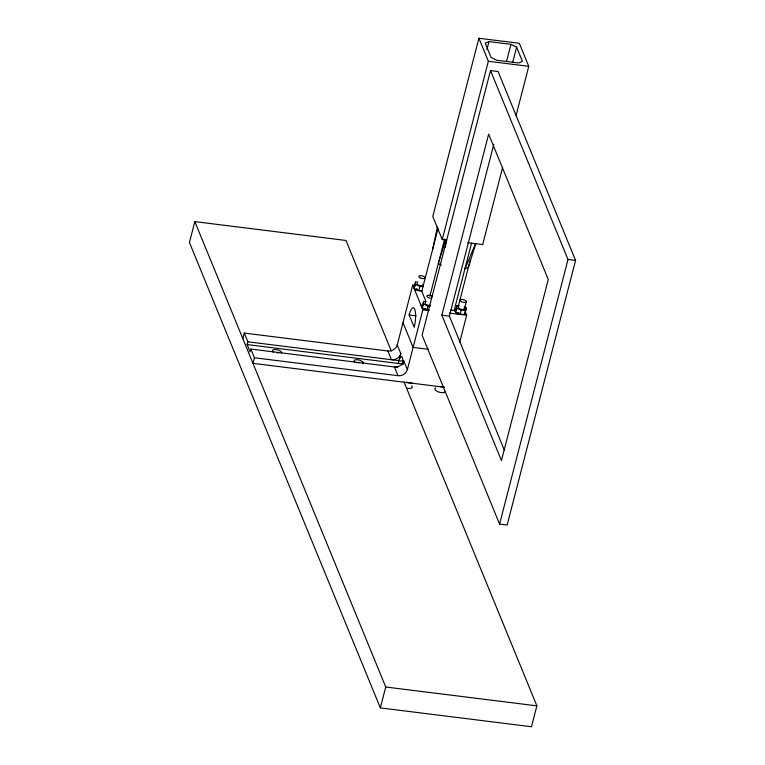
<?xml version="1.0" encoding="UTF-8"?>
<svg xmlns="http://www.w3.org/2000/svg" width="765" height="765" viewBox="0 0 765 765"><rect width="100%" height="100%" fill="white"/><g stroke="black" fill="none" stroke-linecap="round" stroke-linejoin="round"><path stroke-width="1.15" d="M422.423 290.547L418.847 290.614L414.276 288.395L415.538 282.008L417.92 281.95M414.276 288.395L415.538 282.008M429.27 310.179L426.889 310.227L422.328 307.999L423.58 301.611L425.962 301.563M422.328 307.999L423.58 301.611M464.336 306.995L466.162 307.884L464.91 314.281L460.138 314.377L455.577 312.149L456.829 305.761L459.21 305.713M455.577 312.149L456.829 305.761M464.91 314.281L465.11 311.957M445.412 247.172L446.129 240.076M402.562 364.79L402.686 363.949A7.908 2.142 -82.9 0 0 400.105 357.657L399.005 360.65M432.598 249.553L437.484 226.526M391.326 351.02L345.981 240.478L194.836 221.611L189.433 242.505L380.339 707.893L531.484 726.75L536.887 705.856L404.025 381.965M242.849 338.646L244.284 333.081L387.874 350.992A7.908 6.866 -22.3 0 0 397.226 344.977L412.718 285.096L415.051 285.383M397.666 367.372L250.844 349.06L250.117 351.843L247.143 344.575L247.86 341.792L244.284 333.081M250.844 349.06L254.42 357.771L252.976 363.346L444.408 387.233M515.993 115.773L528.778 66.326L519.33 43.299L478.9 38.25L432.799 216.505L442.247 239.541L446.865 240.114M398.278 363.432L400.803 353.688L397.226 344.977M418.847 290.614L419.899 286.55L423.475 286.473M403.012 363.939L403.786 360.956A7.908 6.866 -22.3 0 1 394.424 366.971L398.001 375.692A7.908 6.866 -22.3 0 0 407.363 369.667L422.844 309.787L412.718 285.096M425.751 300.98L421.792 291.331L438.068 228.381M486.913 49.629L488.998 41.578L510.953 44.322L516.633 47.191L522.419 61.305L518.622 62.988L496.657 60.253L491.063 57.423L485.249 43.242L488.998 41.578M442.247 239.541L488.347 61.276L478.9 38.25M429.844 296.227L444.656 238.976M426.889 310.227L427.941 306.163L430.322 306.115M490.518 70.581L422.089 335.185L499.574 524.092L507.138 525.029L575.567 260.425L498.072 71.528L490.518 70.581L568.013 259.488L499.574 524.092M506.487 61.573L510.953 44.322M441.835 315.199L488.653 134.162L548.266 279.474L501.438 460.511L441.835 315.199L449.39 316.146L504.479 450.451M512.76 62.137L516.633 47.191M449.39 316.146L493.827 144.327M471.565 243.155L454.133 310.561L457.327 314.09M458.187 306.765L470.418 259.44M460.138 314.377L461.19 310.313L465.962 310.207M464.451 308.716L466.229 301.84A3.165 1.32 14.5 0 0 462.309 299.431A3.165 1.32 14.5 0 0 461.132 301.467A3.165 1.32 14.5 0 0 466.229 301.84M465.378 310.934L466.162 307.884M502.605 167.525L482.677 244.58L467.664 242.706M459.602 342.605L466.679 315.257L465.206 311.661M380.339 707.893L385.742 686.999L194.836 221.611M445.67 239.952L438.316 263.485L441.415 265.053M475.754 243.7L468.4 267.243L464.938 268.773L475.534 243.653M456.734 309.404L454.133 310.561L450.748 310.131M420.999 305.292L423.169 305.283M488.347 61.276L528.778 66.326M568.013 259.488L575.567 260.425M422.844 309.787L428.687 310.514M449.332 313.095L466.679 315.257M409.122 314.941A13.435 3.634 -82.9 0 1 414.716 309.28A13.435 3.634 -82.9 0 1 414.19 327.286L409.122 314.941L416.131 315.821M428.524 349.309L413.119 347.387L402.992 322.696M247.86 341.792L403.7 361.233M247.143 344.575L402.983 364.025M254.42 357.771L398.001 375.692M385.742 686.999L536.887 705.856M414.563 289.591L421.792 291.331M415.328 284.322L419.899 286.55M456.629 308.085L461.19 310.313M423.38 303.935L427.941 306.163M403.786 360.956L407.363 369.667M387.874 350.992L391.441 359.703A7.908 6.866 -22.3 0 0 400.803 353.688M417.336 289.055A3.165 1.32 14.5 0 1 416.724 288.692M425.799 308.859A3.165 1.32 14.5 0 1 425.12 308.524M460.54 313.44A3.165 1.32 14.5 0 1 459.736 313.248M458.627 312.818A3.165 1.32 14.5 0 1 458.025 312.455M431.623 298.254A3.165 1.32 14.5 0 1 427.367 296.935A3.165 1.32 14.5 0 1 428.324 295.271A3.165 1.32 14.5 0 1 432.579 296.591M411.914 382.854A5.537 2.305 14.5 0 1 406.626 382.194M411.761 385.876A5.537 2.305 14.5 0 1 406.559 388.18M430.169 305.283A3.165 1.32 14.5 0 1 426.105 304.422A3.165 1.32 14.5 0 1 425.589 302.538M276.968 352.665A4.743 1.979 14.5 0 1 278.135 353.057M356.404 362.476A4.743 1.979 14.5 0 1 358.795 362.916M273.363 352.196A4.743 1.979 14.5 0 1 275.888 349.548A4.743 1.979 14.5 0 1 281.625 353M354.75 362.237A4.743 1.979 14.5 0 1 358.307 359.846A4.743 1.979 14.5 0 1 362.734 363.71M443.987 387.1A5.537 2.305 14.5 0 1 439.875 386.344M445.278 391.881A5.537 2.305 14.5 0 1 437.781 391.661A5.537 2.305 14.5 0 1 435.696 387.779M464.164 307.97A3.165 1.32 14.5 0 1 461.591 309.376A3.165 1.32 14.5 0 1 458.484 306.937M422.863 284.217A3.165 1.32 14.5 0 1 420.301 285.622A3.165 1.32 14.5 0 1 417.183 283.174M419.842 277.705A3.165 1.32 14.5 0 0 424.938 278.087A3.165 1.32 14.5 0 0 421.018 275.668A3.165 1.32 14.5 0 0 419.842 277.705"/></g></svg>
